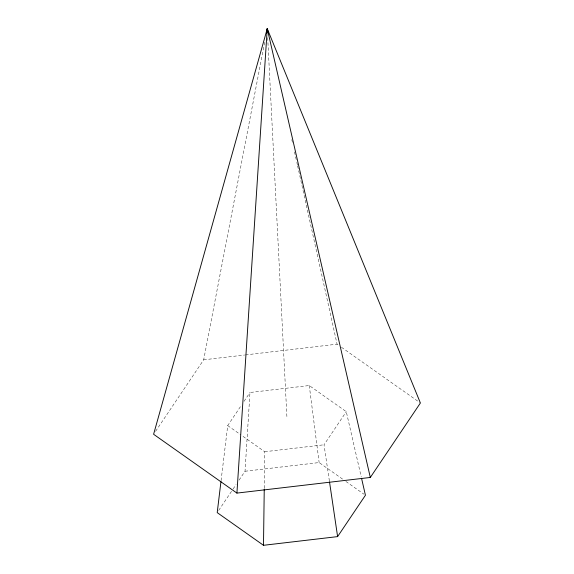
<?xml version="1.0" encoding="UTF-8"?>
<svg xmlns="http://www.w3.org/2000/svg" width="574" height="574" viewBox="0 0 574 574"><rect width="100%" height="100%" fill="white"/><g stroke="black" fill="none" stroke-linecap="round" stroke-linejoin="round"><path stroke-width="0.43" stroke-dasharray="2.87 2.15" d="M264.255 488.266L264.743 451.731L241.511 435.322M239.071 480.115L245.033 471.254L249.97 392.494L309.257 385.541L346.287 411.687L361.24 476.965M221.069 480.646L227.713 425.585L241.561 404.993M155.59 431.325L203.684 359.812L264.879 41.027M244.036 401.319L249.97 392.494M218.701 510.401L232.613 489.722M233.109 488.983L236.093 484.549M329.383 480.983L324.03 444.778L346.287 411.687M203.684 359.812L244.596 355.019M245.485 354.911L337.082 344.178L338.545 345.211M264.743 451.731L324.03 444.778M245.033 471.254L319.144 462.565L343.008 479.419M341.465 347.27L419.666 402.482M345.9 481.457L363.981 494.228M227.713 425.585L240.779 434.812M291.814 139.683L292.396 142.309M294.519 151.916L296.65 161.531M296.844 162.406L297.425 165.025M297.619 165.9L337.082 344.178M309.257 385.541L319.144 462.565M267.699 37.64L287 418.633"/><path stroke-width="0.86" d="M361.642 478.709L365.43 495.247L337.605 536.611L263.495 545.3L264.241 489.156M236.918 493.095L267.247 28.7L420.398 402.998L370.316 477.46L236.918 493.095L153.602 434.274L267.247 28.7L370.316 477.46M220.961 481.536L217.216 512.618L263.495 545.3M266.401 33.105L267.247 28.7L268.022 32.194M329.512 481.866L337.605 536.611M267.247 28.7L267.341 30.487"/></g></svg>
